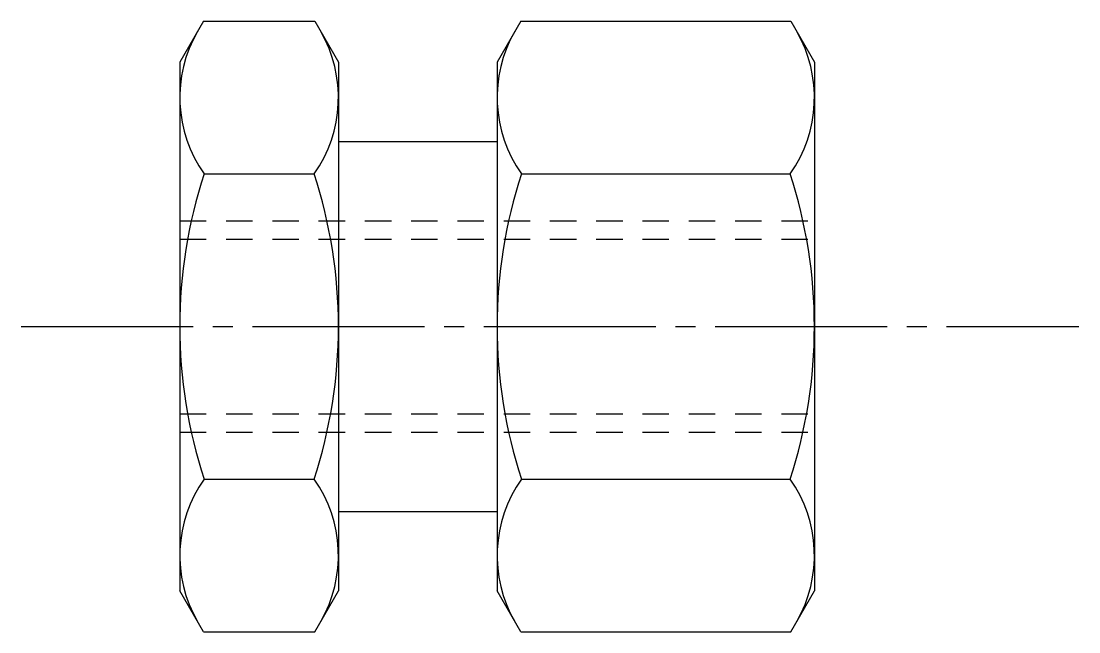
# Model space of a CAD drawing. Extents: x 21 to 336, y 20 to 201.
# Drawn here: x 315.67 to 335.67, y 186.87 to 198.41 of the extents above; entities outside this region: 2.
import ezdxf

# ---------------------------------------------------------------- set-up
doc = ezdxf.new("R2010")
doc.units = 0
doc.header["$LTSCALE"] = 0.25
doc.linetypes.add('CENTER', pattern=[17.5, 13, -1.5, 1.5, -1.5])
doc.linetypes.add('DASHED', pattern=[3.5, 2, -1.5])
doc.layers.get('0').update_dxf_attribs({"linetype": 'CONTINUOUS'})
doc.layers.add('CENTER', color=1, linetype='CENTER')

msp = doc.modelspace()

# ---------------------------------------------------------------- linework, layer by layer
for p, q in [((319.12, 198.412), (318.673, 197.639)), ((319.12, 198.412), (321.227, 198.412)), ((321.227, 198.412), (321.673, 197.639)), ((325.12, 198.412), (324.673, 197.639)), ((325.12, 198.412), (330.227, 198.412)), ((326.396, 198.412), (326.396, 198.412)), ((327.673, 198.412), (327.673, 198.412)), ((330.227, 198.412), (330.673, 197.639)), ((318.673, 197.639), (318.673, 187.639)), ((321.673, 197.639), (321.673, 187.639)), ((324.673, 197.639), (324.673, 187.639)), ((330.673, 197.639), (330.673, 187.639)), ((321.673, 196.139), (324.673, 196.139)), ((319.132, 195.526), (321.214, 195.526)), ((325.132, 195.526), (330.214, 195.526)), ((319.132, 189.752), (321.214, 189.752)), ((325.132, 189.752), (330.214, 189.752)), ((321.673, 189.139), (324.673, 189.139)), ((319.12, 186.865), (318.673, 187.639)), ((321.227, 186.865), (321.673, 187.639)), ((325.12, 186.865), (324.673, 187.639)), ((330.227, 186.865), (330.673, 187.639)), ((319.12, 186.865), (321.227, 186.865)), ((325.12, 186.865), (330.227, 186.865))]:
    msp.add_line(p, q)
at = {"color": 3, "linetype": 'DASHED'}
for p, q in [((318.673, 194.639), (330.673, 194.639)), ((318.673, 194.289), (330.673, 194.289)), ((318.673, 190.989), (330.673, 190.989)), ((318.673, 190.639), (330.673, 190.639))]:
    msp.add_line(p, q, dxfattribs=at)
for centre, radius, start, end in [((321.173, 196.969), 2.5, 150, 215.2644), ((319.173, 196.969), 2.5, 324.7356, 30), ((327.173, 196.969), 2.5, 150, 215.2644), ((328.173, 196.969), 2.5, 324.7356, 30), ((327.985, 192.639), 9.312, 161.9403, 198.0597), ((312.361, 192.639), 9.312, 341.9403, 18.0597), ((333.985, 192.639), 9.312, 161.9403, 198.0597), ((321.361, 192.639), 9.312, 341.9403, 18.0597), ((321.173, 188.309), 2.5, 144.7356, 210), ((319.173, 188.309), 2.5, 330, 35.2644), ((327.173, 188.309), 2.5, 144.7356, 210), ((328.173, 188.309), 2.5, 330, 35.2644)]:
    msp.add_arc(centre, radius, start, end)
at = {"layer": 'CENTER', "color": 1, "linetype": 'CENTER'}
msp.add_line((315.673, 192.639), (335.673, 192.639), dxfattribs=at)

# ---------------------------------------------------------------- texts
for s, p in [('FJR 4-0.7-3', (20, 50)), ('FJR0407', (20, 20))]:
    msp.add_text(s, height=8).set_placement(p)

doc.saveas('drawing.dxf')
